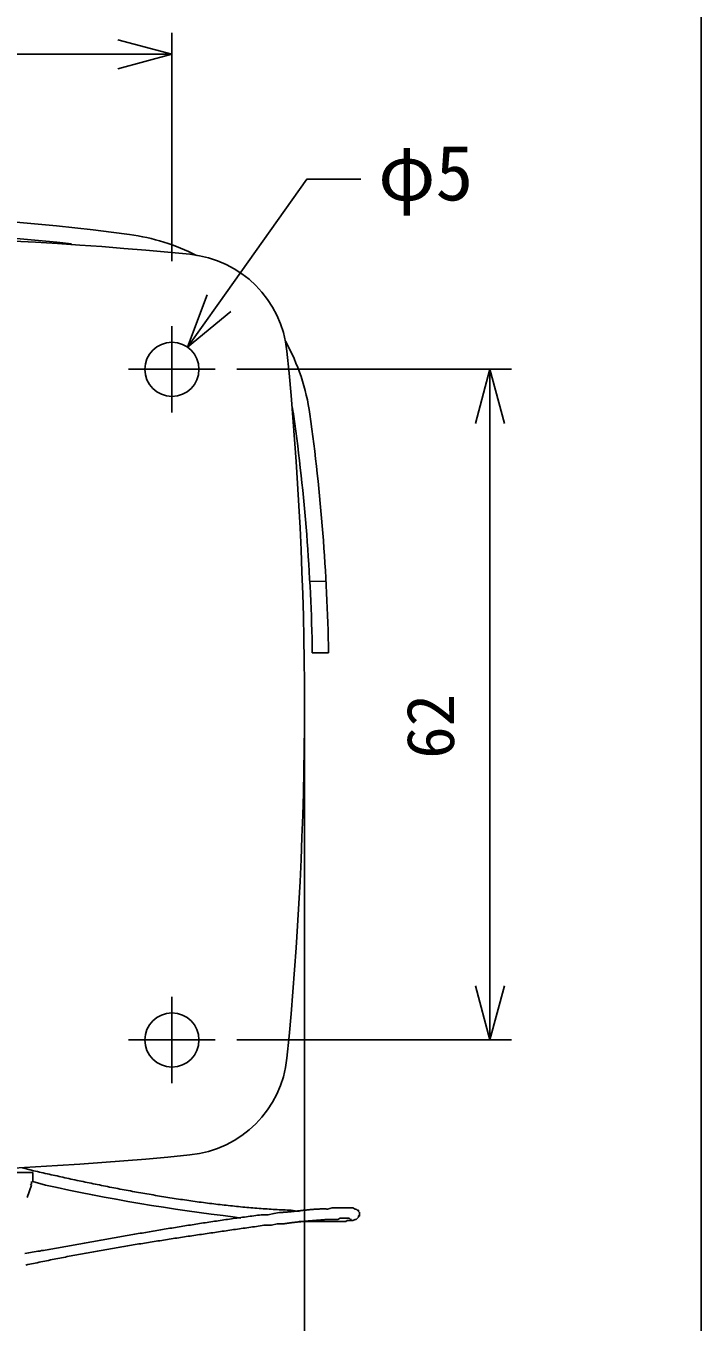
# Model space of a CAD drawing. Units: millimetres on the paper. Extents: x -139 to 141, y -98 to 91.
# Drawn here: x 109.7 to 140.9, y -31.6 to 28.3 of the extents above; entities that cross this region are included whole.
import ezdxf
from ezdxf.enums import TextEntityAlignment as Align

# ---------------------------------------------------------------- set-up
doc = ezdxf.new("R2010")
doc.units = ezdxf.units.MM
for name, color, linetype in [('0-0_0', 4, 'Continuous'), ('0-1_枠', 4, 'Continuous'), ('0-2_外形線', 4, 'Continuous'), ('0-8_寸法線', 4, 'Continuous')]:
    doc.layers.add(name, color=color, linetype=linetype)
doc.styles.add('ＭＳ ゴシック', font='')
doc.styles.get('ＭＳ ゴシック').set_extended_font_data('MS Gothic')

msp = doc.modelspace()

# ---------------------------------------------------------------- linework, layer by layer
at = {"layer": '0-0_0'}
for p, q in [((116.472, 26.973), (113.972, 26.973)), ((117.195, 13.434), (118.641, 15.473)), ((131.17, 12.414), (131.17, 9.914)), ((131.17, -18.586), (131.17, -16.086))]:
    msp.add_line(p, q, dxfattribs=at)
for points in [[(113.972, 27.643), (116.472, 26.973), (113.972, 26.303)], [(119.187, 15.086), (117.195, 13.434), (118.094, 15.861)], [(130.5, 9.914), (131.17, 12.414), (131.84, 9.914)], [(131.84, -16.086), (131.17, -18.586), (130.5, -16.086)]]:
    msp.add_lwpolyline(points, dxfattribs=at)
at = {"layer": '0-1_枠'}
msp.add_lwpolyline([(-139.341, 91.229), (140.925, 91.229), (140.925, -98.455), (-139.341, -98.455)], close=True, dxfattribs=at)
at = {"layer": '0-2_外形線'}
for p, q in [((116.472, 10.414), (116.472, 14.414)), ((114.472, 12.414), (118.472, 12.414)), ((123.593, 2.618), (122.843, 2.605)), ((122.959, -0.698), (123.709, -0.686)), ((116.472, -20.586), (116.472, -16.586)), ((114.472, -18.586), (118.472, -18.586)), ((109.568, -24.5), (109.989, -24.605)), ((109.778, -25.873), (109.989, -25.292)), ((119.652, -26.823), (119.388, -26.77)), ((121.976, -26.453), (122.345, -26.506))]:
    msp.add_line(p, q, dxfattribs=at)
for points in [[(125.201, 21.199), (122.701, 21.199), (118.641, 15.473)], [(110.623, -25.291), (110.043, -25.133), (110.043, -24.711), (109.989, -24.711), (104.763, -24.711), (103.812, -24.711)], [(109.937, -25.292), (109.99, -25.239), (109.99, -25.133)], [(109.99, -24.605), (110.079, -24.626), (110.168, -24.647), (110.257, -24.667), (110.347, -24.688), (110.437, -24.709), (110.527, -24.729), (110.617, -24.75), (110.707, -24.77), (110.798, -24.791), (110.889, -24.811), (110.98, -24.832), (111.071, -24.852), (111.163, -24.872), (111.254, -24.893), (111.346, -24.913), (111.438, -24.933), (111.53, -24.953), (111.622, -24.974), (111.715, -24.994), (111.807, -25.014), (111.9, -25.034), (111.993, -25.054), (112.086, -25.074), (112.18, -25.093), (112.273, -25.113), (112.367, -25.133), (112.46, -25.152), (112.554, -25.172), (112.648, -25.191), (112.742, -25.211), (112.836, -25.23), (112.931, -25.249), (113.025, -25.269), (113.12, -25.288), (113.215, -25.307), (113.309, -25.326), (113.404, -25.344), (113.499, -25.363), (113.594, -25.382)], [(113.594, -25.382), (113.69, -25.4), (113.785, -25.419), (113.88, -25.437), (113.976, -25.456), (114.072, -25.474), (114.167, -25.492), (114.263, -25.51), (114.359, -25.528), (114.455, -25.546), (114.551, -25.563), (114.647, -25.581), (114.743, -25.598), (114.839, -25.616), (114.935, -25.633), (115.031, -25.65), (115.128, -25.667), (115.224, -25.684), (115.32, -25.701), (115.417, -25.717), (115.513, -25.734), (115.61, -25.75), (115.706, -25.767), (115.803, -25.783), (115.9, -25.799), (115.996, -25.814), (116.093, -25.83), (116.189, -25.846), (116.286, -25.861), (116.383, -25.876), (116.479, -25.892), (116.576, -25.907), (116.673, -25.921), (116.769, -25.936), (116.866, -25.951), (116.962, -25.965), (117.059, -25.979), (117.156, -25.993), (117.252, -26.007), (117.349, -26.021)], [(117.349, -26.021), (117.445, -26.034), (117.542, -26.048), (117.638, -26.061), (117.734, -26.074), (117.831, -26.087), (117.927, -26.1), (118.023, -26.112), (118.119, -26.125), (118.216, -26.137), (118.312, -26.149), (118.408, -26.16), (118.504, -26.172), (118.599, -26.184), (118.695, -26.195), (118.791, -26.206), (118.887, -26.217), (118.982, -26.227), (119.078, -26.238), (119.173, -26.248), (119.268, -26.258), (119.363, -26.268), (119.459, -26.278), (119.553, -26.287), (119.648, -26.296), (119.743, -26.305), (119.838, -26.314), (119.932, -26.323), (120.027, -26.331), (120.121, -26.339), (120.215, -26.347), (120.309, -26.355), (120.403, -26.362), (120.497, -26.37), (120.591, -26.377), (120.684, -26.383), (120.777, -26.39), (120.871, -26.396), (120.964, -26.402), (121.057, -26.408)], [(123.665, -26.4), (123.877, -26.348), (124.827, -26.348), (124.933, -26.4), (124.985, -26.4), (125.038, -26.453), (125.09, -26.453), (125.09, -26.506), (125.143, -26.559), (125.143, -26.612)], [(116.378, -27.29), (116.464, -27.276), (116.55, -27.262), (116.636, -27.248), (116.722, -27.234), (116.807, -27.22), (116.893, -27.206), (116.979, -27.193), (117.065, -27.179), (117.151, -27.165), (117.237, -27.151), (117.323, -27.138), (117.409, -27.124), (117.495, -27.111), (117.581, -27.097), (117.668, -27.084), (117.754, -27.07), (117.84, -27.057), (117.926, -27.044), (118.012, -27.031), (118.098, -27.017), (118.184, -27.004), (118.27, -26.991), (118.357, -26.978), (118.443, -26.965), (118.529, -26.953), (118.615, -26.94), (118.701, -26.927), (118.788, -26.914), (118.874, -26.902), (118.96, -26.889), (119.046, -26.877), (119.133, -26.864), (119.219, -26.852), (119.306, -26.84), (119.392, -26.828), (119.478, -26.815), (119.565, -26.803), (119.651, -26.791), (119.738, -26.779)], [(119.738, -26.779), (119.824, -26.768), (119.911, -26.756), (119.997, -26.744), (120.084, -26.733), (120.17, -26.721), (120.257, -26.709), (120.344, -26.698), (120.43, -26.687), (120.517, -26.676), (120.604, -26.664)], [(120.603, -26.664), (120.919, -26.664), (121.183, -26.612), (121.448, -26.559)], [(121.057, -26.408), (121.149, -26.414), (121.242, -26.419), (121.334, -26.424), (121.426, -26.429), (121.518, -26.434), (121.61, -26.438), (121.702, -26.442), (121.794, -26.446), (121.885, -26.45), (121.976, -26.453)], [(121.448, -26.559), (121.466, -26.558), (121.483, -26.558), (121.501, -26.557), (121.518, -26.556), (121.535, -26.556), (121.553, -26.555), (121.57, -26.554), (121.587, -26.553), (121.605, -26.552), (121.622, -26.551), (121.64, -26.55), (121.657, -26.549), (121.674, -26.548), (121.692, -26.547), (121.709, -26.546), (121.727, -26.545), (121.744, -26.543), (121.761, -26.542), (121.779, -26.541), (121.796, -26.539), (121.814, -26.538), (121.831, -26.536), (121.848, -26.535), (121.866, -26.533), (121.883, -26.532), (121.9, -26.53), (121.918, -26.529), (121.935, -26.527), (121.953, -26.525), (121.97, -26.524), (121.987, -26.522), (122.005, -26.52), (122.022, -26.518), (122.04, -26.517), (122.057, -26.515), (122.074, -26.513), (122.092, -26.511), (122.109, -26.509), (122.127, -26.507)], [(122.127, -26.507), (122.144, -26.505), (122.161, -26.503), (122.179, -26.501), (122.196, -26.499), (122.214, -26.497), (122.231, -26.495), (122.248, -26.493), (122.266, -26.491), (122.283, -26.489), (122.301, -26.487), (122.318, -26.485), (122.335, -26.483), (122.353, -26.481), (122.37, -26.479), (122.388, -26.477), (122.405, -26.475), (122.422, -26.473), (122.44, -26.471), (122.457, -26.469), (122.475, -26.467), (122.492, -26.465), (122.509, -26.463), (122.527, -26.461), (122.544, -26.459), (122.562, -26.457), (122.579, -26.455), (122.597, -26.453), (122.614, -26.451), (122.631, -26.449), (122.649, -26.447), (122.666, -26.446), (122.684, -26.444), (122.701, -26.442), (122.719, -26.44), (122.736, -26.438), (122.754, -26.436), (122.771, -26.435), (122.788, -26.433), (122.806, -26.431)], [(122.345, -26.981), (122.873, -26.981), (124.352, -26.981), (124.509, -26.981), (124.563, -26.928), (124.827, -26.928), (124.933, -26.876), (124.985, -26.876), (125.09, -26.77), (125.09, -26.717), (125.143, -26.717), (125.143, -26.612), (125.143, -26.559)], [(123.068, -26.928), (123.052, -26.929), (123.035, -26.93), (123.018, -26.932), (123.002, -26.933), (122.985, -26.934), (122.968, -26.936), (122.952, -26.937), (122.935, -26.938), (122.918, -26.94), (122.902, -26.941), (122.885, -26.943), (122.868, -26.944), (122.852, -26.945), (122.835, -26.947), (122.818, -26.948), (122.802, -26.95), (122.785, -26.951), (122.768, -26.952), (122.752, -26.954), (122.735, -26.955), (122.719, -26.957), (122.702, -26.958), (122.685, -26.96), (122.669, -26.961), (122.652, -26.963), (122.635, -26.964), (122.619, -26.966), (122.602, -26.967), (122.585, -26.969), (122.569, -26.97), (122.552, -26.972), (122.536, -26.973), (122.519, -26.975), (122.502, -26.977), (122.486, -26.978), (122.469, -26.98), (122.452, -26.981), (122.436, -26.983), (122.419, -26.985)], [(122.806, -26.431), (122.823, -26.429), (122.841, -26.428), (122.858, -26.426), (122.876, -26.424), (122.893, -26.423), (122.911, -26.421), (122.928, -26.42), (122.946, -26.418), (122.963, -26.417), (122.981, -26.415), (122.998, -26.414), (123.016, -26.413), (123.033, -26.411), (123.051, -26.41), (123.068, -26.409), (123.086, -26.408), (123.103, -26.407), (123.121, -26.406), (123.138, -26.405), (123.156, -26.404), (123.173, -26.403), (123.191, -26.402), (123.208, -26.401), (123.226, -26.4), (123.243, -26.399), (123.261, -26.399), (123.278, -26.398), (123.296, -26.398), (123.313, -26.397), (123.331, -26.397), (123.348, -26.396), (123.366, -26.396), (123.384, -26.396), (123.401, -26.395), (123.419, -26.395), (123.436, -26.395), (123.454, -26.395), (123.471, -26.395), (123.489, -26.395)], [(123.719, -26.875), (123.702, -26.877), (123.685, -26.878), (123.669, -26.88), (123.652, -26.881), (123.635, -26.882), (123.619, -26.884), (123.602, -26.885), (123.585, -26.886), (123.569, -26.888), (123.552, -26.889), (123.535, -26.89), (123.518, -26.892), (123.502, -26.893), (123.485, -26.894), (123.468, -26.896), (123.452, -26.897), (123.435, -26.898), (123.418, -26.9), (123.402, -26.901), (123.385, -26.902), (123.368, -26.904), (123.352, -26.905), (123.335, -26.906), (123.318, -26.908), (123.302, -26.909), (123.285, -26.91), (123.268, -26.912), (123.252, -26.913), (123.235, -26.914), (123.218, -26.916), (123.202, -26.917), (123.185, -26.918), (123.168, -26.92), (123.152, -26.921), (123.135, -26.922), (123.118, -26.924), (123.102, -26.925), (123.085, -26.926), (123.068, -26.928)], [(123.489, -26.395), (123.507, -26.395), (123.524, -26.396), (123.542, -26.396), (123.559, -26.396), (123.577, -26.397), (123.595, -26.397), (123.612, -26.398), (123.63, -26.399), (123.647, -26.4), (123.665, -26.4)], [(124.773, -26.875), (124.721, -26.875), (124.668, -26.823), (124.245, -26.823), (124.14, -26.875), (123.718, -26.875)], [(113.03, -27.866), (113.116, -27.851), (113.202, -27.835), (113.288, -27.82), (113.373, -27.805), (113.459, -27.79), (113.545, -27.775), (113.631, -27.76), (113.717, -27.745), (113.803, -27.73), (113.888, -27.715), (113.974, -27.7), (114.06, -27.685), (114.146, -27.67), (114.232, -27.655), (114.317, -27.64), (114.403, -27.625), (114.489, -27.61), (114.575, -27.595), (114.661, -27.58), (114.747, -27.566), (114.832, -27.551), (114.918, -27.536), (115.004, -27.521), (115.09, -27.507), (115.176, -27.492), (115.262, -27.477), (115.347, -27.463), (115.433, -27.448), (115.519, -27.434), (115.605, -27.419), (115.691, -27.405), (115.777, -27.39), (115.862, -27.376), (115.948, -27.362), (116.034, -27.347), (116.12, -27.333), (116.206, -27.319), (116.292, -27.305), (116.378, -27.29)], [(120.814, -27.139), (120.726, -27.152), (120.639, -27.164), (120.551, -27.177), (120.463, -27.189), (120.376, -27.202), (120.288, -27.214), (120.201, -27.227), (120.113, -27.239), (120.025, -27.252), (119.938, -27.264), (119.85, -27.277), (119.763, -27.289), (119.675, -27.302), (119.588, -27.314), (119.5, -27.327), (119.412, -27.34), (119.325, -27.352), (119.237, -27.365), (119.15, -27.377), (119.062, -27.39), (118.974, -27.403), (118.887, -27.415), (118.799, -27.428), (118.712, -27.441), (118.624, -27.453), (118.537, -27.466), (118.449, -27.479), (118.361, -27.492), (118.274, -27.505), (118.186, -27.517), (118.099, -27.53), (118.011, -27.543), (117.924, -27.556), (117.836, -27.569), (117.749, -27.582), (117.661, -27.595), (117.574, -27.608), (117.486, -27.621), (117.399, -27.634)], [(121.605, -27.087), (121.342, -27.087), (121.078, -27.139), (120.813, -27.139)], [(121.772, -27.062), (121.755, -27.064), (121.738, -27.067), (121.722, -27.069), (121.705, -27.072), (121.689, -27.074), (121.672, -27.076), (121.656, -27.079), (121.639, -27.082), (121.622, -27.084), (121.606, -27.087)], [(122.419, -26.985), (122.402, -26.986), (122.386, -26.988), (122.369, -26.99), (122.353, -26.992), (122.336, -26.993), (122.319, -26.995), (122.303, -26.997), (122.286, -26.998), (122.27, -27), (122.253, -27.002), (122.236, -27.004), (122.22, -27.006), (122.203, -27.008), (122.186, -27.009), (122.17, -27.011), (122.153, -27.013), (122.137, -27.015), (122.12, -27.017), (122.103, -27.019), (122.087, -27.021), (122.07, -27.023), (122.054, -27.025), (122.037, -27.027), (122.02, -27.029), (122.004, -27.031), (121.987, -27.033), (121.971, -27.035), (121.954, -27.037), (121.937, -27.039), (121.921, -27.042), (121.904, -27.044), (121.888, -27.046), (121.871, -27.048), (121.854, -27.05), (121.838, -27.053), (121.821, -27.055), (121.805, -27.057), (121.788, -27.06), (121.772, -27.062)], [(109.674, -28.46), (109.76, -28.444), (109.847, -28.429), (109.933, -28.414), (110.019, -28.399), (110.105, -28.384), (110.192, -28.369), (110.278, -28.354), (110.364, -28.339), (110.45, -28.323), (110.536, -28.308), (110.622, -28.293), (110.709, -28.278), (110.795, -28.262), (110.881, -28.247), (110.967, -28.232), (111.053, -28.217), (111.139, -28.201), (111.225, -28.186), (111.311, -28.171), (111.397, -28.156), (111.483, -28.14), (111.569, -28.125), (111.655, -28.11), (111.741, -28.094), (111.827, -28.079), (111.913, -28.064), (111.999, -28.049), (112.085, -28.033), (112.171, -28.018), (112.257, -28.003), (112.343, -27.988), (112.429, -27.972), (112.515, -27.957), (112.601, -27.942), (112.686, -27.927), (112.772, -27.911), (112.858, -27.896), (112.944, -27.881), (113.03, -27.866)], [(117.399, -27.634), (117.311, -27.647), (117.224, -27.66), (117.136, -27.673), (117.049, -27.687), (116.961, -27.7), (116.874, -27.713), (116.786, -27.726), (116.699, -27.74), (116.611, -27.753), (116.524, -27.767), (116.436, -27.78), (116.349, -27.794), (116.261, -27.807), (116.174, -27.821), (116.086, -27.834), (115.999, -27.848), (115.912, -27.862), (115.824, -27.875), (115.737, -27.889), (115.649, -27.903), (115.562, -27.917), (115.474, -27.931), (115.387, -27.945), (115.3, -27.959), (115.212, -27.973), (115.125, -27.987), (115.038, -28.001), (114.95, -28.015), (114.863, -28.03), (114.775, -28.044), (114.688, -28.058), (114.601, -28.073), (114.514, -28.087), (114.426, -28.102), (114.339, -28.116), (114.252, -28.131), (114.164, -28.146), (114.077, -28.16), (113.99, -28.175)], [(113.99, -28.175), (113.902, -28.19), (113.815, -28.205), (113.728, -28.22), (113.641, -28.235), (113.554, -28.25), (113.466, -28.265), (113.379, -28.281), (113.292, -28.296), (113.205, -28.311), (113.117, -28.327), (113.03, -28.342), (112.943, -28.358), (112.856, -28.373), (112.769, -28.389), (112.682, -28.405), (112.595, -28.421), (112.507, -28.437), (112.42, -28.453), (112.333, -28.469), (112.246, -28.485), (112.159, -28.501), (112.072, -28.517), (111.985, -28.534), (111.898, -28.55), (111.811, -28.567), (111.724, -28.583), (111.637, -28.6), (111.55, -28.617), (111.463, -28.633), (111.376, -28.65), (111.289, -28.667), (111.202, -28.684), (111.115, -28.701), (111.028, -28.719), (110.941, -28.736), (110.854, -28.753), (110.767, -28.771), (110.681, -28.788), (110.594, -28.806)], [(110.594, -28.806), (110.507, -28.824), (110.42, -28.842), (110.333, -28.86), (110.246, -28.878), (110.16, -28.896), (110.073, -28.914), (109.986, -28.932), (109.899, -28.95), (109.813, -28.969), (109.726, -28.987)]]:
    msp.add_lwpolyline(points, dxfattribs=at)
for centre in [(116.472, 12.414), (116.472, -18.586)]:
    msp.add_circle(centre, 1.25, dxfattribs=at)
for centre, radius, start, end in [((100.972, -80.436), 100, 82.21882, 97.78118), ((100.972, -80.436), 99.25, 83.7185, 96.2815), ((113.191, 8.983), 9.75, 63.05664, 82.21882), ((100.972, -146.461), 165, 84.31874, 95.68126), ((116.811, 12.753), 5, 5.68126, 84.31874), ((113.191, 8.983), 9.75, 8.00027, 28.99929), ((-42.403, -3.086), 165, 354.31874, 5.68126), ((113.191, 8.983), 9, 8.00027, 11.26076), ((33.722, -2.186), 89.25, 0.95497, 8.00027), ((33.722, -2.186), 90, 0.95497, 8.00027), ((116.811, -18.925), 5, 275.68126, 354.31874), ((100.972, 140.289), 165, 264.31874, 275.68126), ((129.819, 61.803), 89.185, 257.57007, 263.28336)]:
    msp.add_arc(centre, radius, start, end, dxfattribs=at)
at = {"layer": '0-8_寸法線'}
for p, q in [((116.472, 17.414), (116.472, 27.973)), ((87.972, 26.973), (113.972, 26.973)), ((119.472, 12.414), (132.17, 12.414)), ((131.17, -16.086), (131.17, 9.914)), ((122.596, -4.502), (122.596, -43.333)), ((119.472, -18.586), (132.17, -18.586))]:
    msp.add_line(p, q, dxfattribs=at)

# ---------------------------------------------------------------- texts
at = {"layer": '0-2_外形線', "style": 'ＭＳ ゴシック'}
msp.add_text('φ5', height=2.566, dxfattribs=at).set_placement((126.001, 19.449), align=Align.BOTTOM_LEFT)
at = {"layer": '0-8_寸法線', "style": 'ＭＳ ゴシック'}
msp.add_text('62', height=2.199, rotation=90, dxfattribs=at).set_placement((130.17, -5.586), align=Align.BOTTOM_LEFT)

doc.saveas('drawing.dxf')
